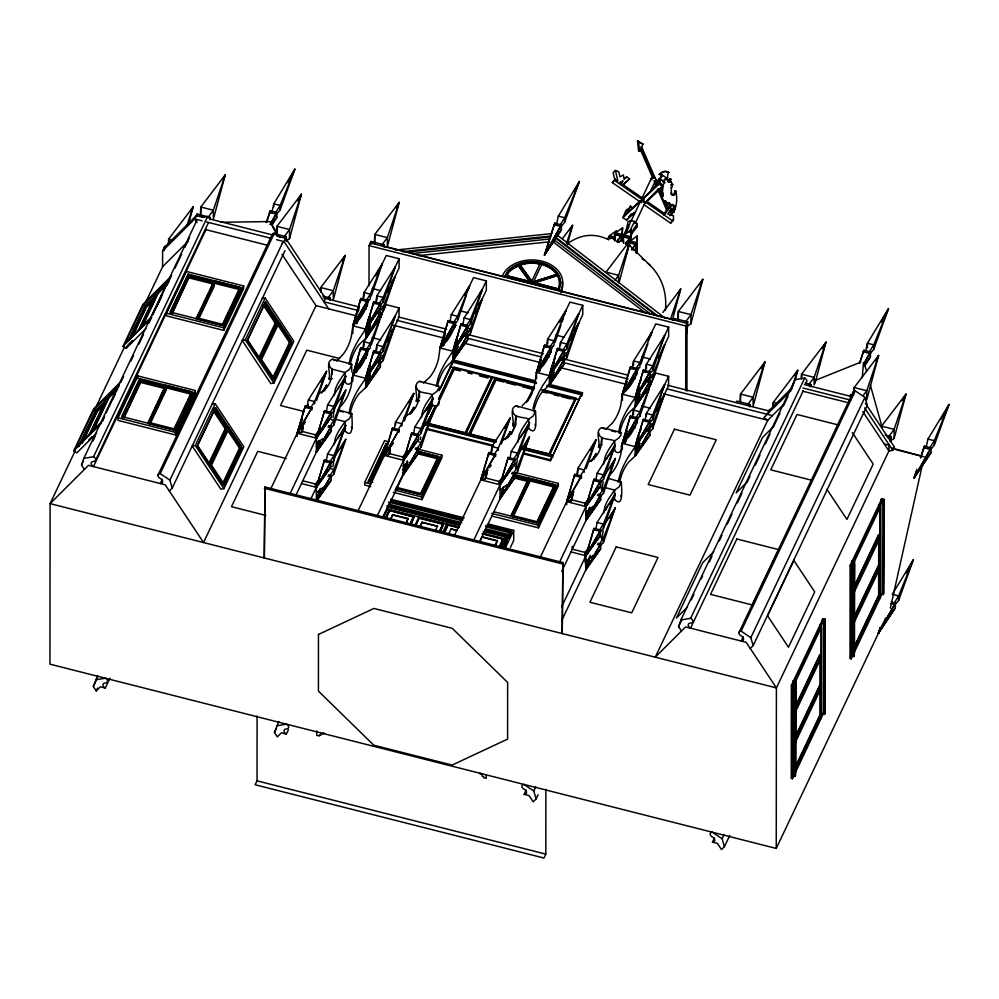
<?xml version="1.0" encoding="UTF-8"?>
<svg xmlns="http://www.w3.org/2000/svg" width="999" height="999" viewBox="0 0 999 999"><rect width="100%" height="100%" fill="white"/><g stroke="black" fill="none" stroke-linecap="round" stroke-linejoin="round"><path stroke-width="1.5" d="M118.082 417.807L118.082 420.404L175.399 434.94L195.267 393.094L195.267 390.497L137.962 375.961L118.082 417.807L175.399 432.355L175.399 434.94M137.962 378.546L137.962 375.961M139.71 380.981L139.71 378.596L191.646 391.783L173.639 429.707L121.703 416.533L139.71 378.596M140.684 382.442L140.684 381.368L165.16 387.575L165.16 388.648L140.684 382.442L123.714 418.194L140.684 381.368M145.954 301.76L162.6 266.708L162.612 250.949L164.935 246.066L164.935 248.776M164.211 250.487L164.211 247.59L196.316 215.572L203.759 217.47M148.839 421.953L165.684 385.402L193.144 392.37L175.137 430.307L147.677 423.339L165.684 385.402M166.483 313.274L166.483 315.859L223.788 330.407L243.656 288.549L243.669 285.964L186.351 271.416L166.483 313.274L223.788 327.809L223.788 330.407M191.134 394.168L191.134 393.082L166.658 386.875L166.658 387.949L191.134 394.168L187.862 401.036M168.681 243.569L168.681 239.023L193.132 206.918L188.374 224.675M188.112 274.063L170.105 311.988L222.04 325.174L240.047 287.237L188.112 274.063L188.112 276.436L178.771 296.104M189.086 276.823L172.103 313.649L189.086 276.823L213.561 283.042M197.04 216.758L197.04 214.048L210.165 217.382L210.165 219.755M200.774 214.598L200.787 207.018L225.225 174.912L213.349 219.293L213.361 210.202L225.225 174.912L222.864 178.896M209.64 291.283L214.073 280.869L241.533 287.837L223.526 325.761L196.066 318.793L214.073 280.869M198.077 319.168L215.047 282.342L239.523 288.549M545.879 789.26L545.816 854.12L543.956 858.041L255.17 784.764L257.03 780.843L257.093 715.996M264.985 486.975L264.298 557.979L264.985 486.975L562.899 562.562L562.212 633.566L562.899 562.562M270.23 213.262L270.23 210.864L276.848 212.55L276.835 217.332L271.865 225.112M273.788 206.843L273.788 203.796L294.88 169.156L280.12 209.99L276.174 214.573M276.935 233.916L276.948 226.336L301.398 194.231L289.51 238.624L286.276 240.809M280.12 209.99L280.132 205.407L294.88 169.156L287.6 182.68M286.326 241.458L286.338 236.713L273.202 233.379L272.477 234.902M289.51 238.624L289.523 229.533L301.398 194.231L297.452 200.874M297.153 436.351L297.165 433.266L305.307 405.919L311.925 407.604L311.913 409.99M314.66 403.883L314.66 401.586L326.598 371.266L308.329 399.987L306.955 407.542M315.447 487.112L315.447 484.016L318.244 480.357M315.497 437.937L315.497 434.84L318.294 431.168M328.471 474.912L331.119 475.586L331.106 480.369L316.358 501.248L316.371 487.325L315.447 484.016L302.597 480.756M316.745 730.843L316.745 735.351L319.343 736.013L319.343 734.927L320.829 735.301L320.829 733.503L323.114 734.078L323.114 733.004L324.75 733.416M320.729 290.572L320.729 287.537L345.179 255.432L333.304 299.825L333.304 290.734L345.179 255.432L342.02 260.751M332.242 378.521L330.082 379.62L329.021 379.008C331.206 373.701 324.837 361.463 332.505 359.215L351.511 364.036L351.848 371.99M330.12 300.287L330.12 297.902L322.827 296.054M301.561 483.566L316.371 487.325L330.519 467.719L331.131 461.663L324.513 459.99L316.371 487.325L311.126 498.364M296.104 494.83L316.408 452.072L331.156 431.193L331.168 426.411L328.509 425.736M331.156 431.193L316.408 452.072L316.421 438.149L331.168 417.27L331.181 412.487L324.563 410.801L316.421 438.149L290.222 493.319M332.242 373.876L332.255 369.218L330.095 367.295L329.033 364.16M330.332 477.834L333.853 474.163L333.866 469.58L345.791 439.26L334.166 457.53M330.344 463.911L333.866 460.239L333.878 455.656L345.804 425.337L327.535 454.046L326.161 461.6M330.382 428.658L333.903 424.975L333.903 420.392L345.841 390.072L334.215 408.341M331.281 413.811L333.916 411.064L333.916 406.481L345.854 376.161L327.585 404.87L326.211 412.425M338.311 409.877L351.81 413.736C351.623 416.158 354.87 441.308 345.055 430.956L345.055 421.665L335.065 419.13M351.498 377.772C354.046 382.33 347.54 387.325 345.092 381.78L345.105 372.49L332.255 369.218L331.031 379.008A37.787 25.487 64.9 0 1 327.222 387.025L324.488 390.035L318.531 393.943M352.797 381.206L352.809 375.012L360.339 348.938L360.951 347.664L367.57 349.35L366.958 355.407L352.809 375.012L351.211 385.989A68.594 46.254 64.9 0 1 342.645 404.021L340.609 406.318M352.847 333.579L352.859 325.824L360.389 299.762L360.989 298.489L367.62 300.162L367.008 306.218L352.859 325.824L351.261 336.813A68.594 46.254 64.9 0 1 342.694 354.832L336.538 361.163M360.951 350.062L360.951 347.664L352.809 375.012L365.659 378.271L380.419 357.392L380.419 352.61L373.801 350.936L365.659 378.271L365.659 387.562L359.116 393.718A68.594 46.254 64.9 0 0 350.562 411.75L350.062 414.123M360.989 300.886L360.989 298.489L352.859 325.824L365.709 329.096L380.469 308.216L380.469 303.434L373.851 301.748L365.709 329.096L365.709 338.386L359.165 344.543A68.594 46.254 64.9 0 0 350.599 362.575M363.973 346.316L363.973 341.733L375.599 323.464M364.011 297.128L364.023 292.545L382.292 263.836L380.794 268.194M389.098 441.795L384.578 440.646L364.697 482.492L364.697 485.077L370.729 486.613M368.319 481.206L368.319 482.505L386.326 443.281L368.319 481.206L372.777 482.342M369.018 285.639L369.056 245.617L371.029 241.471L384.153 244.805L384.153 247.178M371.016 244.181L371.029 241.471M373.801 353.321L373.801 350.936L365.659 378.271L359.128 387.999A68.594 24.6 -45.7 0 0 350.562 406.031L348.963 413.436M373.851 304.146L373.851 301.748L365.709 329.096L359.165 338.823A68.594 24.6 -45.7 0 0 350.612 356.843L349.013 364.26M374.762 243.531L374.775 234.44L399.213 202.335L387.337 246.716L387.35 237.625L399.213 202.335L396.066 207.642M376.823 349.575L376.835 344.992L395.104 316.283L383.166 351.186L380.519 353.946M376.873 300.387L376.873 295.816L395.142 267.095L383.216 301.998L379.695 305.682M368.369 373.601A81.843 55.195 64.9 0 0 367.682 376.024L365.659 387.562L380.407 366.683L380.419 361.9L377.772 361.238M368.419 324.413A81.843 55.195 64.9 0 0 367.732 326.848L365.709 338.386L380.457 317.507L380.457 312.724L376.486 311.713M380.519 363.236L383.154 360.477L383.154 355.894L395.092 325.574L392.894 329.57M383.166 351.186L383.166 346.603L395.104 316.283L392.907 320.279M379.682 314.972L383.204 311.301L383.204 306.718L395.142 276.398L392.944 280.382M383.216 301.998L383.216 297.415L395.142 267.095L392.957 271.091M383.554 517.569L387.537 509.165L387.55 507.155L459.353 525.374M411.113 524.35L414.348 516.346L389.36 510.002L386.775 516.658M413.574 516.97L389.772 510.526L413.574 516.97L410.527 523.401M390.934 518.831L392.732 514.635L408.116 518.531L406.318 522.727M395.554 425.174L395.554 422.115L413.823 393.406L404.383 421.029M377.809 322.34L386.213 304.67L399.063 307.929L399.063 317.22L387.437 341.708M377.859 273.164L386.251 255.482L399.113 258.753L399.101 268.044L387.475 292.52M399.15 432.13L399.15 429.732L392.532 428.059L384.39 455.394L358.191 510.564M401.898 426.011L401.898 423.726L413.823 393.406L408.716 402.722M383.329 516.958L403.633 474.2L403.646 460.277L402.734 456.968L407.28 450.849M419.468 400.649L417.307 401.76L416.246 401.148C418.431 395.829 412.063 383.604 419.742 381.343L438.736 386.163L439.048 387.6L436.8 391.508L432.342 394.617C427.26 392.182 416.958 394.031 416.258 386.288M403.022 468.906L403.633 474.2L418.394 453.321L418.394 448.539L415.746 447.864M392.532 428.059L384.39 455.394L403.646 460.277L418.406 439.398L418.406 434.615L411.788 432.942L403.646 460.277L377.447 515.459M418.768 518.543L418.768 517.332L443.768 523.676L440.534 531.68M415.522 525.973L419.193 517.857L442.994 523.901L439.335 532.017M419.48 397.552L419.48 391.358L418.256 401.148A37.787 25.487 64.9 0 1 414.448 409.165L411.725 412.175L404.008 417.457M418.494 449.875L421.128 447.115L421.141 442.532L433.067 412.212L422.277 429.17M418.506 435.951L421.153 433.191L421.153 428.608L433.079 398.289L414.81 426.998L413.436 434.553M393.356 492.357L422.015 499.625L422.015 497.027L441.883 455.182L417.757 449.063M422.152 522.365L437.537 526.273L422.152 522.365L420.342 526.161M439.073 401.548C440.234 406.019 434.053 408.441 432.33 403.908L432.342 394.617L426.436 403.221A37.787 13.549 -45.7 0 0 422.627 411.238L421.403 417.632M441.883 455.182L441.883 457.767L422.015 499.625M447.714 525.449L447.727 524.238L443.843 532.405M444.48 532.879L448.139 524.762L458.553 527.41M450.287 367.782L450.287 366.92L534.015 388.161L528.009 400.799M456.693 530.294L451.098 528.871L456.693 530.694M440.297 388.836L452.559 362.987L452.584 359.802L535.676 380.881M452.559 362.987L452.559 362.125L536.376 383.391M437.837 384.702A68.594 46.254 64.9 0 1 446.403 366.67L452.934 360.514L452.947 351.223L454.97 343.094A81.843 29.346 -45.7 0 1 456.855 338.074M438.761 399.45L453.421 367.719M436.251 386.388L437.837 378.983A68.594 24.6 -45.7 0 1 446.403 360.951L452.947 351.223L461.088 323.888L467.707 325.562L467.095 331.618L452.947 351.223L440.084 347.964L454.845 327.085L454.845 322.302L448.226 320.617L440.084 347.964L438.486 358.941A68.594 46.254 64.9 0 1 429.92 376.973L423.389 383.129M457.592 320.866L457.592 316.296L469.518 285.964L451.248 314.685L450.149 320.729M455.656 346.553A81.843 55.195 64.9 0 0 454.957 348.976L452.934 360.514L467.694 339.648L467.694 334.852L465.047 334.19M466.92 337.1L470.429 333.429L470.442 328.846L482.367 298.526L478.221 305.057M466.92 327.809L470.442 324.138L470.442 319.555L482.38 289.235L464.11 317.944L462.737 325.499M479.857 772.776L479.857 773.85L482.142 774.425L482.142 776.235L483.616 776.61L483.616 777.684L486.226 778.346L486.226 775.349M480.219 540.971L482.03 536.775L497.402 540.684L495.005 546.141M465.734 293.943L473.489 277.622L486.351 280.881L486.338 290.172L475.362 313.299M488.961 454.907L488.961 452.522L495.579 454.195L495.579 456.593M491.983 451.161L491.983 446.578L510.264 417.869L501.311 444.043M469.293 433.928L495.279 378.334L468.631 434.465M496.328 380.119L496.328 379.47L470.092 434.727M498.326 450.487L498.326 448.189L510.264 417.869L504.408 428.521M499.163 484.54L499.163 481.443L501.96 477.772M483.528 533.803L502.872 539.11L482.042 533.828M509.652 277.16L505.182 276.024L507.455 271.566A28.609 20.892 0.1 0 1 541.271 262.7A28.609 20.892 0.1 0 1 560.289 284.977L558.841 288.998L505.182 275.374M483.279 531.443L505.719 537.137L505.719 539.148L483.054 533.266M508.329 272.602C505.569 280.045 504.033 272.939 518.306 265.647L529.895 281.73L518.306 265.647M484.715 529.72L507.355 535.452L507.342 536.663L484.715 530.931M485.689 526.71L509.627 532.779L509.627 534.802L485.689 528.721M514.735 425.874L512.674 425.611C514.86 420.304 508.491 408.067 516.171 405.819L535.526 411.163C535.339 413.574 538.586 438.723 528.758 428.384L528.771 419.081C523.688 416.658 513.386 418.494 512.699 410.764M488.211 523.938L513.711 530.407L513.711 540.496L510.402 547.452M479.62 541.833L500.062 498.663L514.822 477.784L514.822 473.002L512.175 472.327M514.822 477.784L500.062 498.663L500.074 484.752L514.835 463.873L514.835 459.09L508.216 457.405L500.074 484.752L473.226 541.296M515.909 425.112L515.909 415.821L514.685 425.611A37.787 25.487 64.9 0 1 510.889 433.628L508.154 436.638L502.185 440.547M514.048 475.249L517.569 471.578L517.569 466.995L529.495 436.675L517.869 454.945M514.06 461.338L517.582 457.654L517.582 453.071L529.52 422.752L511.238 451.473L509.877 459.028M520.117 265.185L520.117 264.96A25.662 18.744 0.1 0 1 539.91 263.911L539.91 264.123A25.662 18.744 0.1 0 0 520.117 265.185L531.805 281.194L539.91 263.911M520.379 496.978L528.733 478.309L556.193 485.277L538.186 523.201L510.726 516.233L528.733 478.309M554.183 487.062L554.183 485.989L529.707 479.782L529.707 480.856L554.183 487.062L540.471 515.934M531.805 281.194L520.117 264.96M532.966 389.41L532.966 388.761L526.411 402.572M533.553 281.83L556.655 274.45L533.553 281.83L541.783 264.285A25.974 18.969 0.1 0 1 556.655 274.226M534.552 282.767L557.405 275.462L534.552 282.767L558.204 288.986L559.365 285.539M536.513 378.621L536.513 372.427L544.055 346.353L544.655 345.092L551.273 346.765L550.674 352.822L536.513 372.427L534.915 383.404A68.594 46.254 64.9 0 1 526.361 401.436L522.14 405.794M491.695 515.984L538.449 527.847L538.449 525.249L558.316 483.404L516.096 472.689M544.655 347.477L544.655 345.092L536.513 372.427L549.375 375.686L564.123 354.82L564.135 350.025L557.517 348.351L549.375 375.686L549.363 384.99L542.832 391.133A68.594 46.254 64.9 0 0 534.265 409.165L533.766 411.538M547.677 343.731L547.677 339.148L565.958 310.439L564.46 314.797M523.451 453.883L550.387 460.714L551.835 456.793L520.404 448.826M550.387 460.714L551.835 456.793M551.835 457.667L581.281 394.792L546.865 386.051M552.435 457.817L552.959 454.995L520.504 446.765M554.757 225.599L554.757 223.214L561.376 224.887L561.376 229.683L557.255 236.201M557.517 350.736L557.517 348.351L549.375 375.686L542.832 385.414A68.594 24.6 -45.7 0 0 534.278 403.446L532.991 408.541M558.316 483.404L558.316 485.989L538.449 527.847M560.539 345.467L560.539 342.407L578.808 313.698L566.87 348.601L564.235 351.361M552.459 369.83A81.843 55.195 64.9 0 0 551.386 373.439L549.363 384.99L564.123 364.111L564.123 359.328L561.475 358.653M560.714 226.91L564.66 222.327L564.66 217.745L579.408 181.493L558.329 216.146L556.418 224.825M566.695 504.745L566.695 501.648L574.837 474.313L581.455 475.986L581.455 478.384M564.223 360.651L566.87 357.892L566.87 353.309L578.796 322.989L573.813 330.819M566.87 348.601L566.883 344.018L578.808 313.698L576.61 317.694M574.837 476.698L574.837 474.313L566.695 501.648L539.847 558.204M574.825 400.037L574.825 399.388L548.588 454.645M549.887 454.37L575.874 398.788M577.859 472.952L577.859 468.369L596.141 439.66L586.188 468.743M579.008 400.449L579.008 399.588L541.608 390.097M553.021 455.169L581.281 394.792M581.281 395.654L582.504 392.769L549.275 384.34M582.504 392.769L581.88 395.804M561.525 319.767L569.917 302.085L582.779 305.344L582.767 314.635L570.491 340.484M584.203 472.265L584.203 469.98L596.141 439.66L590.284 450.312M561.663 620.666L585.889 569.63L584.989 552.41L587.787 548.738M585.039 506.331L585.039 503.234L587.837 499.562M598.001 543.306L600.649 543.98L600.649 548.763L585.889 569.63L585.913 555.719L584.989 552.41L572.127 549.15L572.19 546.241M600.611 447.664L598.551 447.402C600.736 442.095 594.368 429.857 602.047 427.609L621.041 432.43L620.928 435.04L619.118 437.762L614.647 440.871C609.565 438.436 599.263 440.284 598.563 432.555M571.091 551.96L585.913 555.719L600.062 536.113L600.661 530.057L594.043 528.371L585.913 555.719L561.675 606.755M561.713 571.49L585.938 520.454L600.699 499.575L600.699 494.792L598.051 494.118M600.699 499.575L585.938 520.454L585.951 506.53L600.711 485.664L600.711 480.869L594.093 479.195L585.951 506.53L559.752 561.713M601.785 445.354L601.785 437.612L600.561 447.402A37.787 25.487 64.9 0 1 596.753 455.419L594.03 458.429L588.061 462.337M599.875 546.228L603.396 542.544L603.396 537.962L615.334 507.642L603.708 525.911M599.887 532.305L603.408 528.621L603.408 524.05L615.347 493.718L597.077 522.44L595.978 528.483M599.924 497.04L603.446 493.369L603.446 488.786L615.372 458.466L603.746 476.735M599.937 483.129L603.458 479.445L603.458 474.862L615.396 444.543L597.115 473.251L596.028 479.295M608.528 239.51L608.528 237.125L615.147 238.798M607.842 478.271L621.353 482.13C621.166 484.552 624.412 509.702 614.585 499.35L614.597 490.059L604.595 487.512M621.028 446.153C623.588 450.724 617.07 455.706 614.635 450.162L614.647 440.871L608.741 449.475A37.787 13.549 -45.7 0 0 604.932 457.492L603.708 463.898M615.521 235.889L615.521 232.842L622.552 227.797L621.853 239.023L622.552 227.797M618.618 282.867L618.618 275.299L630.494 239.997L606.043 272.103L618.618 275.299L614.922 280.282M618.668 242.083L621.266 240.722L621.266 235.939L614.647 234.253L614.847 240.622M622.34 449.587L622.352 443.394L629.882 417.32L630.481 416.059L637.1 417.732L636.5 423.788L622.352 443.394L620.754 454.383A68.594 46.254 64.9 0 1 612.187 472.402L610.152 474.7M622.389 400.412L622.389 394.218L629.932 368.144L630.531 366.87L637.15 368.556L636.55 374.613L622.389 394.218L620.791 405.194A68.594 46.254 64.9 0 1 612.237 423.226L605.694 429.383M630.481 418.444L630.481 416.059L622.352 443.394L635.202 446.653L649.962 425.786L649.962 421.004L643.344 419.318L635.202 446.653L635.189 455.956L628.658 462.112A68.594 46.254 64.9 0 0 620.092 480.132L619.605 482.505M630.531 369.268L630.531 366.87L622.389 394.218L635.252 397.477L649.999 376.598L650.012 371.815L643.393 370.142L635.252 397.477L635.239 406.768L628.708 412.924A68.594 46.254 64.9 0 0 620.142 430.956L619.642 433.329M633.503 414.697L633.516 410.114L645.966 390.547M633.553 365.522L633.553 360.939L651.835 332.23L650.337 336.588M636.001 252.735L636.001 250.337L633.354 249.675M633.416 250.25L636.013 248.876L636.013 244.093L629.395 242.42L629.42 245.766M636.6 248.851L636.6 253.434L637.3 242.208L636.6 248.851L635.102 250.362M622.14 236.875A47.727 36.289 33.9 0 0 627.909 221.79L630.656 220.504L634.527 221.491L637.275 224.163L637.275 226.973A47.727 36.289 33.9 0 0 630.057 238.199M637.212 419.068L639.847 416.308L639.847 411.725L651.785 381.406L650.124 384.016M643.393 372.527L643.393 370.142L635.252 397.477L628.708 407.205A68.594 24.6 -45.7 0 0 620.154 425.237L618.556 432.642M646.365 416.433L646.365 413.386L664.635 384.665L652.697 419.568L650.062 422.327M646.415 368.781L646.415 364.198L664.685 335.489L652.747 370.392L650.112 373.151M638.286 440.796A81.843 55.195 64.9 0 0 637.225 444.418L635.189 455.956L649.949 435.077L649.949 430.294L647.302 429.62M638.336 391.62A81.843 55.195 64.9 0 0 637.262 395.229L635.239 406.768L649.999 385.901L649.999 381.106L647.352 380.444M650.049 431.618L652.697 428.858L652.697 424.288L664.635 393.956L659.652 401.798M652.697 419.568L652.709 414.985L664.635 384.665L662.449 388.661M650.099 382.442L652.734 379.682L652.747 375.1L664.672 344.78L662.487 348.776M652.747 370.392L652.759 365.809L664.685 335.489L662.487 339.485M648.638 388.012L655.744 373.052L668.606 376.311L668.593 385.614L656.331 411.451M648.688 338.836L655.794 323.876L668.656 327.135L668.643 336.426L658.304 358.191M644.03 204.733L670.591 223.152L673.476 219.743L673.476 215.846L667.856 214.173L668.818 212.138L672.09 213.686L672.402 212.125L669.48 210.739L670.741 209.603L674.288 211.676L669.842 215.796M678.346 320.554L678.358 311.463L702.796 279.358L690.921 323.751L686.613 326.661M685.714 390.634L685.776 325.974L687.737 321.828L674.612 318.494L673.888 320.03M686.95 391.096L687.012 323.351L370.304 242.994M687.737 321.828L687.012 332.854M690.921 323.751L690.933 314.66L702.796 279.358L699.65 284.678M740.521 401.635L740.534 394.056L764.972 361.95L753.096 406.331L753.109 397.24L764.972 361.95L761.038 368.594M749.912 406.793L749.912 404.42L736.787 401.086L736.063 402.609M773.313 406.918L773.313 402.372L797.764 370.267L794.992 380.619M75.4 450.362L50.1 503.633L49.95 664.16L776.248 848.438L776.41 687.911L888.91 450.986L888.91 445.167L884.377 444.006M792.794 682.329L791.345 685.376L791.245 778.433L792.444 778.733L793.893 775.686L793.98 682.629L792.794 681.892L793.306 680.806L795.691 681.405L795.604 775.324L795.092 776.41L792.694 775.811M792.444 778.733L792.532 685.676L793.98 682.629M822.14 713.798L824.537 714.397L825.149 713.099L825.249 619.18L822.851 618.581L822.239 620.317L823.426 620.616L794.505 681.543L793.306 680.806M795.092 776.41L795.691 681.405M801.56 378.746L801.573 374.2L826.011 342.095L814.934 383.529M810.951 386.938L810.951 384.565L805.119 383.092M814.135 384.965L814.148 377.397L826.011 342.095L822.077 348.738M794.555 769.218L819.867 715.896L819.892 688.648M794.58 738.948L819.904 685.639L819.929 658.391M794.605 708.691L819.929 654.62L795.004 707.105M821.066 718.468L821.153 625.411L819.954 625.112M795.604 772.627L795.691 684.103L794.492 683.803L821.465 627.022L821.378 715.546L794.417 772.327L794.417 774.587L823.338 713.673L823.426 620.616M824.537 714.397L825.249 619.18M851.548 562.474L850.099 565.521L850.012 658.578L851.198 658.878L852.646 655.831L852.746 562.774L851.548 562.037L852.06 560.951L854.457 561.55L854.357 655.469L853.845 656.555L851.46 655.956M851.198 658.878L851.285 565.821L852.746 562.774M880.906 593.943L883.291 594.542L883.915 593.244L884.003 499.325L881.618 498.726L880.993 500.462L882.192 500.761L853.258 561.688L852.06 560.951M853.171 654.732L853.171 652.472L880.131 595.691L880.219 507.167L853.258 563.948L854.445 564.248L854.37 652.772M853.845 656.555L854.457 561.55M854.17 392.095L854.182 387.55L878.62 355.444L866.745 399.825L866.757 390.734L878.62 355.444L875.474 360.751M867.419 347.789L867.419 343.219L888.511 308.566L873.75 349.4L869.804 353.983M864.647 365.796L870.466 356.755L870.479 351.96L863.86 350.287L859.502 363.349M873.75 349.4L873.763 344.817L888.511 308.566L881.23 322.09M853.97 647.951L878.633 596.041L878.658 568.044L879.844 568.344L853.196 624.475L853.196 622.202L879.857 566.083L878.658 565.784L878.683 537.787M853.371 588.836L878.683 534.765L853.758 587.25M879.819 598.613L879.907 505.556L878.72 505.257M881.605 501.798L881.618 498.726M882.192 500.761L882.092 593.818L853.833 653.334M883.291 594.542L884.003 499.325M890.209 441.62L890.933 436.526L885.102 435.052M890.933 441.283L890.933 436.526M890.883 440.634L894.117 438.449L894.13 429.358L905.993 394.056L881.555 426.161L894.13 429.358L888.573 436.825M880.269 627.447L878.446 633.229L895.329 607.854L895.341 603.071L891.37 602.06M894.667 605.094L898.613 600.511L898.625 595.928L913.373 559.677L892.282 594.318L898.625 595.928L894.505 602.522M924.4 448.539L924.4 446.141L931.018 447.827L931.018 452.609L914.122 477.972L916.857 469.305M930.344 449.85L934.302 445.254L934.302 440.671L949.05 404.42L927.959 439.073L926.048 447.752M670.516 182.405A2.56 1.161 89.9 0 0 669.755 181.506L669.78 178.858L670.779 178.846L670.741 181.506A2.56 1.161 89.9 0 1 671.703 184.965L672.764 184.428L671.603 187.6A4.97 2.26 89.9 0 0 672.714 194.942A4.97 2.26 89.9 0 0 675.736 191.059L674.75 191.059A4.97 2.26 89.9 0 1 671.715 194.942M270.966 488.436L297.165 433.266L302.647 431.58L302.972 424.388M393.244 443.144L384.39 455.394L386.938 448.351L384.39 455.394L389.872 453.708L390.334 445.092M453.971 536.413L480.819 479.857L486.301 478.171L486.763 469.567M570.716 490.297L566.695 501.648L572.177 499.962L572.639 491.346M334.178 395.504L335.389 389.098A37.787 13.549 -45.7 0 1 339.198 381.081L345.105 372.49L349.575 369.368L351.86 364.56M334.128 444.68L335.352 438.286A37.787 13.549 -45.7 0 1 339.148 430.269L345.055 421.665L349.525 418.556L351.81 413.736M517.832 442.107L519.055 435.701A37.787 13.549 -45.7 0 1 522.864 427.684L528.771 419.081L533.241 415.971L535.526 411.163M603.671 513.074L604.882 506.668A37.787 13.549 -45.7 0 1 608.691 498.651L614.597 490.059L619.068 486.938L621.353 482.13M168.419 244.88L168.681 239.023L172.877 240.085M200.387 215.796L200.787 207.018L213.361 210.202L207.804 217.682M276.548 235.115L276.948 226.336L289.523 229.533L283.978 237M320.529 291.933L320.729 287.537L333.304 290.734L327.759 298.202M329.021 379.008L329.058 378.109M374.375 243.219L374.775 234.44L387.35 237.625L381.793 245.105M416.246 401.148L416.72 399.051M512.674 425.611L513.149 423.514M598.551 447.402L599.025 445.304M677.959 320.242L678.358 311.463L690.933 314.66L685.376 322.128M740.197 401.373L740.534 394.056L753.109 397.24L747.552 404.72M773.114 406.755L773.313 402.372L776.111 403.084M801.373 378.584L801.573 374.2L814.148 377.397L808.591 384.865M853.983 391.933L854.182 387.55L866.757 390.734L863.049 395.716M631.193 229.982L630.494 241.221L631.193 229.982L624.163 235.027L624.687 237.05M637.3 235.951L636.6 247.19L637.3 235.951L630.269 240.996L630.794 243.019M862.249 377.697L863.498 362.5M333.953 410.577L333.029 417.545M333.916 459.752L332.992 466.733M616.158 233.316L616.433 230.657L609.415 235.702L610.189 238.736M420.267 439.685L420.716 436.925M517.37 460.015L515.734 468.131M603.246 481.805L601.61 489.91M603.196 530.981L601.573 539.098M362.924 298.589L364.023 292.545L370.354 294.156L370.354 298.738L366.833 302.422M362.6 349.288L363.973 341.733L370.317 343.344L370.304 347.914L366.783 351.598M375.499 303.371L376.873 295.816L383.216 297.415L378.821 304.208M375.462 352.547L376.835 344.992L383.166 346.603L378.771 353.384M394.18 429.67L395.554 422.115L401.898 423.726L397.502 430.507M490.896 452.622L491.983 446.578L498.326 448.189L493.931 454.982M546.316 346.703L547.677 339.148L554.02 340.759L554.02 345.342L551.373 348.102M559.44 348.451L560.539 342.407L566.883 344.018L563.211 349.675M576.773 474.413L577.859 468.369L584.203 469.98L580.531 475.636M632.192 368.494L633.553 360.939L639.897 362.55L639.897 367.132L637.25 369.88M632.142 417.669L633.516 410.114L639.847 411.725L635.451 418.519M645.042 371.753L646.415 364.198L652.759 365.809L648.351 372.59M645.267 419.43L646.365 413.386L652.709 414.985L649.038 420.641M271.878 212.487L273.788 203.796L280.132 205.407L275.187 213.324M865.833 350.449L867.419 343.219L873.763 344.817L868.818 352.747M890.346 608.154L922.814 462.887M331.543 425.861L330.981 428.196A37.787 25.487 64.9 0 1 330.257 430.407M307.642 407.242L308.316 404.57M567.432 244.543L572.589 225.299L562.237 238.886M619.405 281.431L630.494 239.997L627.335 245.317M672.377 320.13L680.694 289.048L662.824 312.512M894.117 438.449L905.993 394.056L902.047 400.699M301.336 432.692L303.009 426.898M319.755 440.484L316.408 452.072L331.168 426.411L316.408 452.072L319.83 440.559M357.867 317.744L356.193 323.539L358.416 316.421M331.106 480.369L316.358 501.248L319.705 489.66M380.457 317.507L365.709 338.386L370.729 321.004M357.829 366.92L356.144 372.714L358.366 365.597M370.179 374.787L365.659 387.562L380.419 361.9L365.659 387.562L370.679 370.179L365.659 387.562L380.407 366.683M388.561 454.832L390.247 449.038M418.394 453.321L403.633 474.2L407.405 461.163M443.431 345.666L445.104 339.872M467.694 339.648L452.934 360.514L458.379 341.683M487.899 470.054L480.819 479.857L488.961 452.522L480.819 479.857L500.074 484.752L514.835 463.873M485.002 479.295L487.087 472.052M503.421 487.075L500.062 498.663L514.822 473.002L500.062 498.663L503.496 487.15M541.533 364.335L539.435 371.578L541.645 364.46M564.123 364.111L549.363 384.99L554.395 367.607M570.879 501.086L572.964 493.843M626.148 390.472L627.409 386.126M600.649 548.763L585.889 569.63L589.66 556.605M649.999 385.901L635.239 406.768L640.272 389.398M625.274 442.557L627.36 435.314M639.71 443.181L635.189 455.956L649.949 430.294L635.189 455.956L640.222 438.573L635.189 455.956L649.949 435.077M305.307 405.919L297.165 433.266L316.421 438.149L331.168 417.27M301.86 431.356L303.147 427.035M324.563 410.801L316.421 438.149L315.497 434.84L302.647 431.58M324.513 459.99L316.371 487.325L331.119 466.446M316.358 501.248L331.119 475.586L316.358 501.248L320.217 488.299M370.217 325.612L365.709 338.386L380.457 312.724L365.709 338.386L370.841 321.116M388.661 454.92L389.947 450.611M411.788 432.942L403.646 460.277L418.406 439.398M455.956 321.803A81.843 55.195 64.9 0 1 446.828 341.034L440.084 347.964L448.226 320.617M407.155 464.26L403.633 474.2L418.394 448.539L403.633 474.2L407.492 461.251M443.506 345.741L445.641 338.549M461.088 323.888L452.947 351.223L467.694 330.344M452.934 360.514L458.017 346.416L452.934 360.514L467.694 334.852L452.934 360.514L458.504 341.808M485.089 479.395L486.813 473.638M508.216 457.405L500.074 484.752L499.163 481.443L486.301 478.171M553.883 372.215L549.363 384.99L564.123 359.328L549.363 384.99L554.507 367.719M570.966 501.186L573.114 493.981M594.093 479.195L585.951 506.53L566.695 501.648L569.755 493.194M626.236 390.559L627.522 386.238M594.043 528.371L585.913 555.719L600.661 534.84M585.889 569.63L588.948 561.176L585.889 569.63L600.649 543.98L585.889 569.63L590.184 555.244M639.76 394.006L635.239 406.768L649.999 381.106L635.239 406.768L640.384 389.51M625.337 442.619L627.484 435.427M643.344 419.318L635.202 446.653L628.658 456.381A68.594 24.6 -45.7 0 0 620.104 474.413L618.069 481.955M266.321 222.477L270.23 210.864L266.496 222.44M561.376 229.683L544.492 255.045L554.757 223.214L544.492 255.045L554.707 239.972M920.504 457.754L924.4 446.141L920.666 457.717M859.652 363.311L863.86 350.287M915.996 472.19L914.122 477.972L931.018 452.609M880.306 627.434L878.446 633.229L895.329 607.854M186.701 226.036L193.132 206.918L190.759 210.901M566.645 242.957L572.589 225.299L569.43 230.619M670.791 318.469L680.694 289.048L678.321 293.044M791.333 389.385L797.764 370.267L794.605 375.574M316.646 400.349L326.598 371.266L320.754 381.918M325.087 389.548L326.586 385.189L321.603 393.019M317.595 446.628L319.593 440.809M371.353 295.829L379.807 271.104M333.916 411.064L345.854 376.161L340.734 385.477M333.903 424.975L345.841 390.072L340.721 399.4M371.303 345.017L379.757 320.292M380.756 317.382L382.242 313.012L379.757 316.933M383.204 311.301L395.142 276.398M333.866 460.239L345.804 425.337L340.684 434.652M333.853 474.163L345.791 439.26L340.671 448.576M383.154 360.477L395.092 325.574M412.325 411.688L413.811 407.317L409.665 413.848M458.079 319.418L466.533 294.693M468.032 290.334L469.518 285.964L464.41 295.292M421.153 433.191L433.079 398.289L426.511 410.277M421.128 447.115L433.067 412.212L428.683 420.192M470.442 324.138L482.38 289.235L480.182 293.231M470.429 333.429L482.367 298.526L480.906 301.186M508.753 436.151L510.252 431.793L505.257 439.622M555.007 342.432L560.976 324.975M561.975 322.065L563.461 317.707M517.582 457.654L529.52 422.752L524.4 432.08M517.569 471.578L529.495 436.675L524.388 445.991M566.87 357.892L578.796 322.989L576.61 326.985M594.63 457.942L596.116 453.583L591.133 461.413M587.137 515.009L589.123 509.203M640.883 364.223L647.851 343.856M603.458 479.445L615.396 444.543L610.277 453.871M603.446 493.369L615.372 458.466L610.264 467.782M639.847 416.308L649.3 388.673M650.287 385.764L651.785 381.406L649.587 385.402M652.734 379.682L664.672 344.78M603.408 528.621L615.347 493.718L609.49 504.383M603.396 542.544L615.334 507.642L609.477 518.294M652.697 428.858L664.635 393.956M84.391 469.43L81.493 465.047L83.854 458.316L196.616 220.854M109.94 678.246L105.27 688.074L100.325 686.825L96.216 690.921L93.307 686.538L97.665 675.586M288.386 729.819L286.376 734.028L281.431 732.779L277.322 736.875L274.413 732.492L278.783 721.54M681.48 631.031L678.571 626.648L680.931 619.917L795.029 379.645L804.719 378.059A3.746 2.423 25.4 0 1 805.868 382.542M793.144 385.027L795.029 379.645M359.378 307.38L352.859 325.824L359.603 318.893A81.843 55.195 64.9 0 0 368.731 299.663M356.868 323.763L358.366 319.518M319.93 428.209L316.421 438.149L331.181 412.487L316.421 438.149L319.98 428.284M320.417 440.709L316.408 452.072L319.967 442.195M370.229 316.321L365.709 329.096L380.469 308.216M358.329 359.403L352.809 375.012L359.553 368.082A81.843 55.195 64.9 0 0 368.681 348.851M319.38 478.808L316.371 487.325L331.131 461.663L316.371 487.325L319.418 478.871M320.379 489.897L317.357 498.414L320.429 489.972M454.845 327.085L440.084 347.964L445.104 333.766M407.167 450.349L403.646 460.277L418.406 434.615L403.646 460.277L407.205 450.412M456.955 339.872L452.947 351.223L467.707 325.562L452.947 351.223L457.005 339.947M480.819 479.857L495.579 454.195L480.819 479.857L483.841 471.341L480.819 479.857L487.762 470.042M541.033 359.652L536.513 372.427L543.256 365.497A81.843 55.195 64.9 0 0 552.397 346.266M553.896 362.912L549.375 375.686L564.123 354.82M626.91 381.443L622.389 394.218L629.133 387.287A81.843 55.195 64.9 0 0 638.274 368.057M355.906 317.37L352.859 325.824L367.607 304.957M370.292 316.408L365.709 329.096L380.469 303.434L365.709 329.096L367.732 320.966A81.843 29.346 -45.7 0 1 370.055 314.897M365.709 338.386L370.279 325.699M357.38 362.325L352.809 375.012L367.557 354.133M365.659 387.562L370.229 374.875M440.084 347.964L454.845 322.302L440.084 347.964L445.167 333.866M403.633 474.2L407.192 464.335M558.841 289.648L559.815 286.963M541.096 359.74L536.513 372.427L551.273 351.548M553.946 362.999L549.375 375.686L564.135 350.025L549.375 375.686L551.398 367.557A81.843 29.346 -45.7 0 1 553.721 361.501M549.363 384.99L553.946 372.302M626.972 381.531L622.389 394.218L637.15 373.339M635.239 406.768L639.822 394.081M635.189 455.956L639.772 443.269M564.66 222.327L579.408 181.493L574.325 190.959M934.302 445.254L949.05 404.42L941.046 419.305M898.613 600.511L913.373 559.677L906.093 573.201M548.201 245.117L544.492 255.045L561.376 224.887L544.492 255.045L547.727 246.503M879.507 630.381L878.446 633.229L895.341 603.071L878.446 633.229L879.52 630.381M324.313 390.959L326.586 385.189L323.664 390.522M316.321 446.441L318.594 440.659M411.538 413.099L413.811 407.317L410.164 413.986M507.979 437.562L510.252 431.793L506.593 438.449M593.843 459.353L596.116 453.583L592.469 460.239M585.864 514.822L587.562 510.501M632.929 207.904L630.469 206.194L627.697 212.437L640.122 200.811M854.145 559.465L856.143 555.244M145.966 328.596L126.099 348.401L123.002 346.328L142.869 304.47L170.454 276.96M96.703 433.042L76.848 452.847L73.739 450.761L93.619 408.916L121.204 381.406M151.948 315.696L169.281 279.171L143.282 305.095L125.275 343.019L151.274 317.095M118.943 384.69L94.031 409.54L76.024 447.465L102.797 420.616M94.705 409.702L124.663 346.616M128.834 339.847L144.843 306.131L156.756 294.255M78.909 445.691L95.579 410.577L106.406 399.775M129.395 339.473L145.067 306.481L155.282 296.303M78.834 446.665L95.804 410.926L104.995 401.76M126.099 348.401L127.422 345.617M133.454 333.691L144.793 309.815M83.529 439.535L96.204 412.849M131.993 337.6L146.353 307.342L153.509 300.224M82.08 443.406L97.103 411.788L103.222 405.681M169.231 279.645L156.543 292.307L138.536 330.232L144.88 323.901M139.798 328.396L156.768 292.645L169.031 280.432L167.72 283.179M90.547 432.842L107.517 397.09L118.744 385.889M143.606 323.139L157.318 294.255M94.356 427.572L108.067 398.701M142.395 326.511L158.579 292.432M93.794 429.582L109.328 396.865L112.575 393.631M197.04 214.048L194.718 218.943L162.612 250.949M102.023 421.541L104.683 415.921M106.019 413.111L114.698 394.855M116.021 392.045L119.356 385.015M152.71 314.81L162.5 294.181M81.493 465.047L83.491 460.839M92.832 441.158L95.504 435.539M102.835 420.092L104.171 417.27M112.85 399.013L115.522 393.394M120.854 382.142L123.526 376.523M130.857 361.064L133.529 355.444M138.873 344.205L143.544 334.365M148.876 323.127L151.548 317.507M156.88 306.268L161.551 296.428M166.895 285.19L171.566 275.349M174.9 268.331L181.568 254.283M184.902 247.252L189.573 237.412M83.854 458.316L93.544 456.73L207.642 216.458A3.746 2.423 25.4 0 1 209.84 219.393M209.44 218.906L210.165 217.382M95.467 460.589L208.441 222.677M206.206 229.121L93.444 466.595A4.071 2.622 25.4 0 1 91.121 463.411A4.071 2.622 25.4 0 1 93.531 461.476A3.746 2.423 25.4 0 0 95.754 459.665A3.746 2.423 25.4 0 0 93.544 456.73M170.105 313.286L188.112 275.362L214.073 281.943M171.428 311.775L177.435 298.913M122.377 416.421L139.71 379.895L165.684 386.488M122.365 417.495L126.374 409.066M129.708 402.048L136.376 387.999M137.712 385.189L139.048 382.38M122.365 417.719L126.374 409.29M131.706 398.052L136.376 388.211M196.591 318.781L208.341 294.043M196.578 319.867L198.539 315.734M215.047 282.342L198.077 318.082L222.552 324.3L222.552 325.374L228.434 312.999M199.563 317.12L214.236 286.214M166.658 386.875L149.688 422.627L174.163 428.833M149.688 423.701L167.17 386.863M150.499 423.064L166.508 389.348M229.733 310.252L239.523 289.623L215.047 283.416M270.242 224.475L276.848 212.55L270.23 224.35M174.813 428.534L177.422 423.039M182.642 412.038L186.563 403.783M223.788 327.809L243.669 285.964M175.399 432.355L195.267 390.497M158.054 474.975L272.14 234.69M162.275 479.333L160.265 483.541A4.071 2.622 25.4 0 0 162.6 481.555A4.071 2.622 25.4 0 0 160.19 478.396A3.746 2.423 25.4 0 1 157.979 475.462A3.746 2.423 25.4 0 1 160.19 473.638L274.288 233.366L280.344 237.425M169.318 490.984L172.228 488.074L169.88 480.144L282.642 242.682M286.338 236.713L284.016 241.596L281.918 243.694M172.228 488.074L284.99 250.599M245.317 339.922L265.185 298.077L293.806 341.221L273.938 383.067L270.829 383.579L242.208 340.434L245.317 339.922L273.938 383.067M195.292 445.504L215.172 403.658L243.793 446.803L223.913 488.661L220.816 489.16L192.195 446.016L195.292 445.504L223.913 488.661M258.878 357.542L275.2 323.164L276.498 322.952L264.273 304.52L247.302 340.272L259.528 358.703L277.01 321.865L278.309 321.653L292.02 342.332L274.013 380.257L260.302 359.578L278.309 321.653M208.217 464.498L225.187 428.746L226.473 428.534L214.261 410.114L197.278 445.854L209.503 464.285L226.998 427.447L228.284 427.235L242.008 447.914L223.988 485.839L210.277 465.159L228.284 427.235M93.307 686.538L97.303 678.109M96.216 690.921L97.54 688.111M228.521 429.445L211.538 465.197L223.764 483.628L240.734 447.877L228.521 429.445L227.223 429.657L239.448 448.089L223.127 482.467M272.49 378.246L289.46 342.507L290.759 342.295L278.534 323.863L261.563 359.615L273.788 378.047L290.759 342.295M281.968 254.295L316.021 305.632L203.521 542.557L165.21 484.802L88.499 465.334L50.1 503.633L776.41 687.911L746.153 642.307L685.589 626.935L655.269 657.167L767.769 420.254L784.19 403.871M329.395 299.438L330.12 297.902M383.429 246.328L384.153 244.805M304.97 422.215L297.165 433.266L311.925 407.604L297.165 433.266L302.185 419.068L297.165 433.266L305.12 422.227M367.008 301.436L367.62 300.162L352.859 325.824L367.008 301.436L360.389 299.762M392.008 273.714L399.113 258.753M366.97 350.612L367.57 349.35L352.809 375.012L366.97 350.612L360.339 348.938M391.958 322.889L399.063 307.929M380.419 357.392L365.659 378.271L370.242 365.584L365.659 378.271L380.419 352.61L365.659 378.271L367.682 370.142A81.843 29.346 -45.7 0 1 370.017 364.086M369.655 480.994L386.326 445.654M370.329 481.793L387.3 446.053M370.979 481.506L386.65 448.501M384.39 455.394L399.15 429.732L384.39 455.394L393.069 443.119M479.245 295.841L486.351 280.881M274.413 732.492L276.423 728.271M451.973 362.837L452.584 361.526M424.975 420.242L432.292 404.807M438.961 390.771L452.559 362.125M428.296 414.086L432.292 405.669M402.959 469.755L405.631 464.135M404.595 467.382L405.906 464.635M402.822 473.551L407.392 463.936M426.61 423.314L424.288 422.352M396.953 487.012L406.094 467.757M427.435 422.44L435.427 405.606M438.761 398.589L453.733 367.058L533.853 387.387M382.892 516.945L387.55 507.155M430.769 416.283L435.427 406.418M428.883 422.714L454.47 368.843L453.421 368.581M385.477 518.156L389.36 510.002M386.113 518.231L389.772 510.526M390.934 518.419L392.732 514.635M405.719 523.588L408.116 518.531M421.428 493.219L429.258 476.723M430.569 473.976L437.1 460.227M409.915 524.275L413.574 516.558M410.477 524.5L414.348 516.346M414.897 525.486L418.768 517.332M415.522 525.574L419.193 517.857M419.742 527.022L422.152 521.965M464.872 433.391L491.108 378.146L492.145 378.409L466.158 433.129M465.497 433.666L492.145 377.547M435.127 531.331L437.537 525.861M439.335 531.605L442.994 523.901M439.885 531.83L443.768 523.676M442.644 532.554L446.628 524.163M444.48 532.479L448.139 524.762M641.395 202.76L612.3 182.567L615.172 179.158L617.931 181.069L615.372 170.467L613.111 172.577L614.947 180.145M612.3 182.567L615.172 179.158M448.701 533.928L451.098 528.871M622.852 180.956L621.59 183.616L619.855 182.405L622.852 180.956L620.604 183.054M656.917 182.043L641.683 146.99L643.069 144.081L637.499 140.959L638.548 151.149L639.547 151.149L640.933 148.576L639.934 148.576L652.734 177.997M550.674 348.039L551.273 346.765L536.513 372.427L550.674 348.039L544.055 346.353M511.326 434.353L515.259 426.061M530.007 397.452L532.017 393.231M635.476 211.913L626.61 220.192L622.914 217.62L625.998 210.364L627.297 209.153L626.061 212.6L630.469 206.194M575.674 320.304L582.779 305.344M614.485 239.36L614.647 234.253L614.922 240.971M626.61 220.192L627.235 218.881M514.235 460.352L514.835 459.09L500.074 484.752L503.096 476.236L500.074 484.752L514.235 460.352L507.617 458.678M631.368 213.848L628.808 217.407L630.344 215.11M616.758 241.546L621.266 235.939L616.808 241.446M623.488 242.819L623.289 236.451L629.907 238.124L629.907 242.907L627.409 244.081M630.831 221.628L640.821 200.587M642.157 197.777L651.473 178.147M623.126 241.558L623.289 236.451L623.563 243.157M635.089 223.601L645.079 202.572M650.411 191.346L655.744 180.132M629.757 238.449L625.449 243.644L629.757 238.449L623.139 236.775M659.065 184.053L659.69 182.742L663.386 185.315L662.774 186.626L645.054 203.172L641.346 200.612L659.065 184.053L662.774 186.626M631.518 249.7L636.013 244.093L631.555 249.613M495.005 545.729L497.402 540.684M667.881 181.568A5.107 2.323 89.9 0 0 668.331 181.918L669.78 178.858M636.001 250.337L633.204 250M668.331 181.918L669.318 181.918L670.779 178.846M511.238 516.221L519.068 499.725M525.599 487.062L526.91 484.303M529.707 479.782L512.737 515.521L537.212 521.74L554.183 485.989M512.737 516.608L530.219 479.77M514.21 514.56L529.557 482.255M499.213 546.828L502.872 538.711M499.762 546.64L503.646 538.486L500.412 546.49M501.061 546.928L505.719 537.137M501.423 547.939L507.355 535.452M503.396 544.992L506.693 538.049M502.272 548.289L509.627 532.779M503.159 547.902L511.113 531.143L487.025 525.037M507.629 539.035L508.966 536.213M504.483 546.316L507.142 540.734M508.466 537.937L511.113 532.355L485.514 525.861M549.225 454.046L520.342 447.09M549.225 454.92L576.186 398.126L542.919 389.697M505.119 548.513L513.711 530.407M552.959 454.995L552.435 456.081L525.249 449.188M670.591 223.152L673.476 219.743M573.638 491.82L566.695 501.648L581.455 475.986L566.695 501.648L573.776 491.845M636.55 369.83L637.15 368.556L622.389 394.218L636.55 369.83L629.932 368.144M661.55 342.095L668.656 327.135M649.999 376.598L635.252 397.477L638.811 387.612L635.252 397.477L650.012 371.815L635.252 397.477L637.275 389.348A81.843 29.346 -45.7 0 1 641.046 380.107M600.711 485.664L585.951 506.53L589.01 498.076L585.951 506.53L600.711 480.869L585.951 506.53L585.039 503.234L572.177 499.962M637.1 422.527L622.352 443.394L626.922 430.706L622.352 443.394L637.1 417.732L622.352 443.394L629.095 436.463A81.843 55.195 64.9 0 0 638.224 417.232M600.099 496.066L600.699 494.792L585.938 520.454L589.71 507.417L585.938 520.454L600.099 496.066L597.452 495.392M661.5 391.271L668.606 376.311M649.962 425.786L635.202 446.653L638.761 436.788L635.202 446.653L649.962 421.004L635.202 446.653L637.225 438.536A81.843 29.346 -45.7 0 1 640.996 429.295M600.062 531.318L600.661 530.057L585.913 555.719L588.923 547.202L585.913 555.719L600.062 531.318L593.443 529.645M538.124 794.68L536.126 798.888L533.204 801.797L529.108 795.616L524.163 794.367L526.161 790.147M536.126 798.888L533.778 790.971L535.776 786.75M749.188 405.944L749.912 404.42M767.244 414.298L769.567 409.403M678.571 626.648L681.905 619.63M691.246 599.949L693.918 594.33M701.261 578.871L702.597 576.061M709.265 562.012L711.937 556.393M719.268 540.934L721.94 535.314M727.272 524.075L731.942 514.235M737.287 502.997L741.957 493.156M749.962 476.298L747.289 481.918L736.213 492.857L762.512 437.487L773.513 426.511M755.306 465.059L759.977 455.219M765.309 443.981L769.979 434.14M773.313 427.122L779.994 413.062M783.328 406.044L787.999 396.203M791.333 389.185L792.669 386.363M680.931 619.917L690.634 618.331L804.719 378.059M803.296 390.721L690.534 628.196A4.071 2.622 25.4 0 1 688.211 625.012A4.071 2.622 25.4 0 1 690.609 623.076A3.746 2.423 25.4 0 0 692.831 621.266A3.746 2.423 25.4 0 0 690.634 618.331M810.226 386.089L810.951 384.565M863.873 363.886L870.479 351.96L863.86 363.761M849.712 396.103L850.436 394.58L853.346 395.329M738.998 632.479L853.296 391.77M743.219 636.838L741.208 641.046A4.071 2.622 25.4 0 0 743.543 639.06A4.071 2.622 25.4 0 0 741.133 635.901A3.746 2.423 25.4 0 1 738.923 632.966A3.746 2.423 25.4 0 1 741.133 631.143L855.231 390.871L864.909 397.377L867.269 405.294L753.171 645.579L750.261 648.488M753.171 645.579L750.823 637.649L864.909 397.377M862.861 411.713L888.91 450.986L892.781 450.349L894.38 446.99L865.396 403.296M729.757 835.426L724.425 846.665L721.503 849.575L717.407 843.393L712.462 842.132L714.46 837.924M793.306 681.243L822.239 620.317M852.06 561.388L880.993 500.462M724.425 846.665L722.077 838.735L724.075 834.527M821.116 657.941L794.467 714.073L794.467 711.8L821.128 655.669L819.929 655.369M856.031 585.489L858.029 581.281M874.025 547.602L876.685 541.995M879.882 538.086L853.221 594.218L853.233 591.945L879.882 535.814L878.683 535.514M930.306 449.325L931.018 447.827L914.122 477.972L930.306 449.325L923.688 447.652M794.979 737.374L819.904 684.877M813.336 702.472L815.309 698.326M853.733 617.519L878.658 565.022M853.333 619.105L878.658 565.784M821.091 688.199L794.442 744.33L794.442 742.057L821.091 685.938L819.904 685.639M858.004 611.538L860.002 607.33M867.994 590.496L869.992 586.288M858.316 611.625L860.289 607.479M794.942 767.632L819.867 715.134M853.708 647.777L878.633 595.279M869.967 616.545L871.965 612.337M879.195 597.102L880.906 593.506M776.248 848.438L885.676 617.994M375.711 275.824L382.292 263.836L370.354 294.156L366.695 299.812M380.045 317.008L382.242 313.012L370.317 343.344L365.909 350.125M559.378 322.427L565.958 310.439L554.02 340.759L549.625 347.54M647.439 340.209L651.835 332.23L639.897 362.55L635.501 369.33M663.748 214.835L666.708 209.565L668.955 207.467L673.713 209.54L674.288 211.676M668.955 207.467L665.259 214.048L646.828 201.261M505.182 276.024L507.455 272.215A28.609 20.892 0.1 0 1 541.271 263.349A28.609 20.892 0.1 0 1 560.289 285.627M559.727 225.674L564.66 217.745L558.329 216.146M929.357 448.601L934.302 440.671L927.959 439.073M390.984 282.917L392.644 280.307M390.934 332.093L392.595 329.483M310.264 408.379L314.66 401.586L308.329 399.987M378.808 313.499L383.204 306.718L380.669 306.069M329.52 413.261L333.916 406.481L327.585 404.87M329.508 427.185L333.903 420.392L331.368 419.755M378.758 362.674L383.154 355.894L380.619 355.257M329.47 462.437L333.878 455.656L327.535 454.046M329.458 476.361L333.866 469.58L331.331 468.931M453.921 321.94L457.592 316.296L451.248 314.685M466.046 326.336L470.442 319.555L464.11 317.944M466.034 335.639L470.442 328.846L466.633 327.884M416.745 435.389L421.153 428.608L414.81 426.998M416.733 449.313L421.141 442.532L418.606 441.883M563.199 358.966L566.87 353.309L564.335 352.672M513.911 458.728L517.582 453.071L511.238 451.473M513.898 472.652L517.569 466.995L515.034 466.346M649.075 380.756L652.747 375.1L650.212 374.463M599.787 480.519L603.458 474.862L597.115 473.251M599.775 494.443L603.446 488.786L600.911 488.136M649.025 429.932L652.697 424.288L650.162 423.638M599.75 529.695L603.408 524.05L597.077 522.44M599.737 543.618L603.396 537.962L600.861 537.325M271.778 224.937L276.835 217.332M864.56 365.634L870.466 356.755M489.498 467.582L491.233 465.122M663.236 182.068L666.408 177.859L662.712 175.287L658.741 180.557L661.338 179.783L665.047 182.355L662.212 185.714M340.447 434.577L339.148 436.176A37.787 25.487 64.9 0 0 337.974 437.949M427.734 407.53L426.423 409.128A37.787 25.487 64.9 0 0 425.249 410.901M610.039 453.783L608.728 455.382A37.787 25.487 64.9 0 0 606.53 459.103M661.338 179.783L655.669 186.501L659.69 182.742M658.641 188.848L646.715 200.899M454.07 324.55L456.705 321.79M613.498 239.573L614.997 238.062M620.354 235.951L621.865 234.44L615.521 232.842L616.046 234.865M628.995 238.149L630.506 236.638L624.163 235.027M635.114 244.118L636.613 242.607L630.269 240.996M162.6 266.708L187.837 241.546M161.838 289.186L163.998 287.025M167.258 284.353L158.067 293.519L156.768 292.645M147.19 305.944L151.411 301.735M149.113 319.692L151.224 317.582M123.002 346.328L151.686 317.719M128.122 344.93L132.355 340.709M128.384 345.105L132.705 340.784M117.857 386.201L107.293 396.753L89.273 434.677L100.911 423.077M115.959 390.834L108.804 397.964L107.517 397.09M97.927 410.389L101.099 407.23M73.739 450.761L101.324 423.264M88.874 439.822L92.12 436.588M791.67 388.174L768.843 410.939L667.482 385.214M791.158 390.459L763.885 417.644L767.769 420.254L663.636 393.831M713.698 551.71L702.697 562.687L676.41 618.044L687.412 607.067M322.527 438.761L316.421 443.568M321.678 488.736L323.301 487.137M507.005 484.552L500.087 490.159M590.446 508.753L592.882 506.343M590.397 557.929L592.832 555.519M624.412 178.983L626.66 176.873L629.582 178.896L622.939 184.803M662.712 175.287L658.766 178.971L655.444 184.166L658.541 182.018L651.336 190.559L641.97 199.3M622.914 217.62L640.634 201.074M662.474 181.531L666.408 177.859M631.393 214.997L633.653 212.887M659.377 189.061L663.386 185.315M626.66 176.873L624.163 179.108L623.376 174.987L619.967 176.773L618.781 171.753L615.372 170.467M629.582 178.896L623.001 184.59L644.268 199.338M320.866 489.547L316.371 492.744M408.141 462.5L402.722 466.271M589.572 509.44L585.963 511.95M589.522 558.616L584.977 561.7M343.469 382.779L345.092 381.78M318.481 443.131L320.342 441.995M343.419 431.955L345.055 430.956M430.694 404.907L432.33 403.908M527.122 429.37L528.758 428.384M612.999 451.161L614.635 450.162M588.011 511.513L589.885 510.377M612.949 500.349L614.585 499.35M513.036 268.581L518.306 265.859M617.519 242.482L621.266 240.722M633.516 250.05L636.013 248.876M627.31 244.28L629.745 243.232M815.309 380.382L860.776 362.125M349.812 364.298L351.511 364.036M349.762 413.474L351.461 413.211M533.466 410.901L535.164 410.639M619.343 432.679L621.041 432.43M619.293 481.868L621.003 481.605M202.098 217.357L207.642 216.458M262.088 298.576L265.185 298.077M264.273 304.52L262.974 304.732L275.2 323.164M212.063 404.17L215.172 403.658M214.261 410.114L212.962 410.327L225.187 428.746M239.448 448.089L240.734 447.877M95.667 679.807L105.37 678.221A3.746 2.423 25.4 0 1 107.567 681.156A3.746 2.423 25.4 0 1 105.345 682.966A4.071 2.622 25.4 0 0 102.947 684.902A4.071 2.622 25.4 0 0 105.27 688.074M276.785 725.761L286.476 724.175A3.746 2.423 25.4 0 1 288.674 727.11A3.746 2.423 25.4 0 1 286.463 728.92A4.071 2.622 25.4 0 0 284.053 730.856A4.071 2.622 25.4 0 0 286.376 734.028M395.379 250.087L551.748 233.579M402.472 251.673L550.586 236.039M405.557 252.21L550.586 236.9M412.312 253.496L549.587 238.998M418.469 255.657L549.587 241.808M220.891 222.278L269.992 221.553L276.848 234.877M642.07 144.081L643.069 144.081M640.696 146.99L641.683 146.99M669.318 181.918A5.107 2.323 89.9 0 1 667.569 177.485A5.107 2.323 89.9 0 1 668.868 172.365L667.881 172.377A26.336 11.963 89.9 0 0 659.215 174.438A3.009 1.374 89.9 0 1 661.213 177.235M659.215 174.438L660.202 174.425A26.336 11.963 89.9 0 1 668.868 172.365M669.755 181.506L670.741 181.506M672.764 184.428L670.716 184.965L671.703 184.965M670.616 187.6L671.603 187.6M661.076 191.596L662.062 191.596A2.91 1.324 89.9 0 1 663.024 196.066L662.025 196.066A2.91 1.324 89.9 0 0 661.076 191.596A3.971 1.798 89.9 0 0 661.825 187.45M666.358 206.019L667.344 206.019A3.472 1.586 89.9 0 1 669.28 202.809A3.472 1.586 89.9 0 1 670.391 207.555L669.392 207.555A3.472 1.586 89.9 0 0 667.832 202.735M670.928 204.67A4.958 2.26 89.9 0 1 673.726 209.715L674.725 209.715A15.734 7.155 89.9 0 0 675.736 191.059M438.024 386.076L438.736 386.163M614.497 234.578L621.116 236.263M609.415 235.702L614.485 236.988M614.997 239.123L608.528 237.125L608.641 239.81M629.245 242.745L635.864 244.418M554.045 224.713L560.664 226.398M863.148 351.785L869.767 353.471M269.505 212.375L276.136 214.048M506.543 275.587L529.895 281.518M512.624 277.922L517.107 279.046M524.562 280.944L529.033 282.08M536.488 283.966L557.355 289.26M383.441 246.029L675.112 320.042M369.056 245.617L685.776 325.974M209.703 218.981L273.701 235.215M276.673 235.964L285.614 238.237L325.562 298.464L323.963 301.823L358.753 310.652M202.16 220.829L194.718 218.943L197.078 222.49M206.618 221.965L270.617 238.199M276.573 239.71L284.016 241.596L328.609 308.828M205.519 229.558L267.183 245.205M804.395 384.615L852.384 396.79M802.971 388.012L850.786 400.149M802.522 391.146L848.313 402.759M372.19 288.486L380.756 290.659M459.415 310.627L467.994 312.799M555.844 335.09L564.423 337.262M641.72 356.88L650.299 359.053M373.251 303.022L379.87 304.695M447.627 321.89L454.245 323.564M460.477 325.15L467.095 326.835M556.905 349.613L563.536 351.298M642.782 371.403L649.412 373.089M453.783 324.625L456.318 325.262M887.287 437.312L890.209 438.062M838.823 425.087L797.04 414.485L770.741 469.855L811.038 480.069M323.564 297.952L358.841 306.905M398.176 316.883L446.59 329.171M467.769 334.54L543.419 353.733M564.597 359.116L628.146 375.237M363.636 308.454L366.283 309.128M377.21 313.324L379.857 313.998M463.124 335.115L467.095 336.126M546.69 356.318L549.338 356.993M559.552 359.59L563.523 360.589M632.567 378.109L635.214 378.783M645.429 381.368L649.4 382.38M396.578 320.242L444.992 332.53M467.694 338.286L541.82 357.093M564.522 362.849L628.059 378.983M667.394 388.961L772.427 415.609M895.479 449.55L921.14 456.068M316.021 305.632L355.769 315.721M393.506 325.287L443.306 337.924M464.435 343.294L539.885 362.437M561.013 367.794L625.911 384.253M189.086 277.909L213.561 284.116M372.14 337.674L380.706 339.847M641.683 406.056L650.249 408.229M451.973 361.114L536.563 382.58M547.14 385.264L581.88 394.081M495.279 379.208L534.015 389.023M542.582 391.208L575.874 399.65M454.47 369.493L460.327 370.979M467.657 372.839L472.052 373.951M479.383 375.811L488.174 378.047M497.789 380.482L503.658 381.968M506.58 382.717L515.384 384.952M522.702 386.813L531.505 389.036M542.582 391.845L546.977 392.969M554.308 394.83L558.703 395.941M561.638 396.69L570.429 398.913M373.201 352.197L379.82 353.883M629.882 417.32L636.5 419.006M642.744 420.591L649.362 422.265M363.586 357.63L366.233 358.304M375.836 362.162L379.807 363.174M632.517 427.297L635.164 427.959M645.379 430.557L649.35 431.556M339.623 358.504L306.793 350.174L280.507 405.532L304.383 411.588M611.413 430.831L615.696 431.918M880.993 500.024L883.378 500.636M428.284 423.364L496.316 440.621M428.121 423.688L496.153 440.959M431.156 424.85L435.552 425.961M438.486 426.698L447.277 428.933M454.607 430.794L459.003 431.905M474.488 435.839L478.883 436.95M529.532 449.8L533.941 450.924M428.571 424.662L496.54 441.908M423.114 424.138L494.967 442.37M427.659 428.708L493.518 445.417M523.451 453.009L550.387 459.852M426.161 429.195L493.518 446.278M337.537 410.539L343.256 411.988M304.695 407.192L311.313 408.866M323.951 412.075L330.569 413.761M391.933 429.32L398.551 431.006M411.188 434.203L417.807 435.889M488.361 453.783L494.98 455.469M574.238 475.574L580.856 477.26M593.493 480.469L600.112 482.142M327.909 426.998L330.557 427.672M415.147 449.138L417.794 449.812M511.575 473.601L514.223 474.275M514.635 474.513L554.695 484.677L536.688 522.614L493.656 511.688M417.495 451.186L438.261 456.468L420.254 494.393L396.516 488.361M514.31 475.724L528.733 479.383M418.082 451.56L439.76 457.055L421.753 494.98L395.729 488.386M851.548 562.037L853.933 562.649M513.811 476.823L528.209 480.482M417.594 452.659L437.749 457.767L437.749 458.841L417.594 453.733M513.811 477.909L528.209 481.555M850.099 565.521L851.285 565.821M389.872 453.708L402.734 456.968M878.633 596.041L879.819 596.341M890.646 603.571L894.629 604.57M323.913 461.251L330.532 462.937M286.126 458.529L257.767 451.323L231.481 506.693L265.809 515.409M396.303 487.3L420.779 493.518M491.695 513.386L538.449 525.249M364.697 482.492L370.741 484.028M394.867 490.147L422.015 497.027M327.859 476.186L330.519 476.86M597.402 544.567L600.049 545.242M390.721 499.2L464.223 517.844M390.646 500.586L462.924 518.918M390.646 501.798L462.924 520.129M388.424 502.035L461.75 520.629M388.424 504.045L461.75 522.652M388.174 505.219L460.589 523.588M386.663 506.043L460.576 524.8M387.537 509.165L459.478 527.222M822.239 619.88L824.625 620.491M448.139 525.162L458.553 527.809M419.193 518.256L442.994 524.3M482.03 537.175L497.402 541.083M392.732 515.034L408.116 518.943M264.36 488.286L562.275 563.873M851.46 655.519L852.646 655.831M792.794 681.892L795.179 682.504M791.345 685.376L792.532 685.676M822.152 713.361L823.338 713.673M819.867 715.896L821.066 716.196M257.03 780.843L545.816 854.12M891.97 448.027L924.162 456.83M602.047 427.609L604.395 428.896M516.171 405.819L518.518 407.105M419.742 381.343L420.966 381.743M332.505 359.215L334.865 360.502M741.133 631.143L750.823 637.649M156.543 292.307L157.842 293.169M143.282 305.095L144.843 306.131M145.067 306.481L146.353 307.342M94.031 409.54L96.866 411.451M95.804 410.926L97.103 411.788M722.077 838.735L712.387 832.229A3.746 2.423 25.4 0 0 710.177 834.053A3.746 2.423 25.4 0 0 712.387 836.987A4.071 2.622 25.4 0 1 714.797 840.147A4.071 2.622 25.4 0 1 712.462 842.132M160.19 473.638L169.88 480.144M533.778 790.971L524.088 784.465A3.746 2.423 25.4 0 0 521.878 786.275A3.746 2.423 25.4 0 0 524.088 789.21A4.071 2.622 25.4 0 1 526.498 792.369A4.071 2.622 25.4 0 1 524.163 794.367M637.499 140.959L640.933 143.307M614.547 180.469L643.656 200.649M643.756 200.874L672.851 221.054M556.056 234.191L664.997 318.119M554.907 236.663L658.653 316.596M554.907 237.525L656.193 315.559M553.908 239.623L650.287 313.873M552.672 241.483L645.342 312.874M629.108 244.867L650.212 265.497M864.659 407.942L892.781 450.349M852.334 432.617L873.213 464.085L846.915 519.443L826.885 489.248M264.048 302.31L277.01 321.865M277.235 324.076L289.46 342.507M268.756 311.563L270.467 314.148M266.671 308.878L270.017 313.923M271.691 316.446L273.364 318.968M214.023 407.892L227.747 428.571M215.821 413.199L218.331 416.983M220.841 420.766L224.188 425.811M271.628 224.188L277.385 233.391M659.977 189.048L663.024 196.066M668.531 208.754L665.059 200.749A4.995 2.273 89.9 0 1 667.344 206.019M659.59 190.459L661.425 194.655M640.933 148.576L653.721 177.997M654.944 180.794L656.768 185.002M658.603 189.198L667.744 210.215M653.958 180.794L655.781 185.002M657.604 189.211L666.745 210.227M557.405 275.462L559.253 280.282M864.048 362.475L866.558 371.491M870.329 385.015L882.08 427.097M620.991 495.342L621.341 496.978M535.152 424.363L535.501 426.011M351.448 426.948L351.798 428.596M638.486 140.959L639.547 151.149M629.395 242.42L629.557 246.441M559.253 280.07L559.365 285.751M562.35 281.88A30.807 22.502 0.1 0 1 560.938 292.732M502.247 276.311A30.807 22.502 0.1 0 1 541.982 261.176A30.807 22.502 0.1 0 1 560.352 291.059M541.783 264.498A25.974 18.969 0.1 0 1 556.655 274.45M853.633 394.268A3.746 2.423 25.4 0 1 855.231 390.871M272.078 235.177A3.746 2.423 25.4 0 1 274.288 233.366M631.056 233.866A47.727 28.134 -26.5 0 1 637.275 224.163M648.326 263.686A147.265 86.801 -26.5 0 1 665.396 310.414M642.07 258.691A147.265 86.801 -26.5 0 1 644.255 260.277M627.909 224.6A47.727 28.134 -26.5 0 1 627.534 226.923M626.922 229.295A47.727 28.134 -26.5 0 1 626.061 231.706M567.457 243.793A147.265 71.553 87.4 0 1 607.717 239.348M630.656 220.504A47.727 23.189 87.4 0 1 621.403 239.435M629.283 232.13A47.727 3.496 -61 0 1 634.527 221.491M628.371 245.03A147.265 10.777 -61 0 1 624.974 258.104M625.636 244.193A147.265 10.777 -61 0 1 627.996 243.781M651.997 179.845A2.348 1.511 25.4 0 1 652.222 177.535A2.348 1.511 25.4 0 1 655.456 178.721A2.348 1.511 25.4 0 1 654.67 180.819M664.972 201.149A4.995 2.273 89.9 0 1 666.358 205.344M669.392 207.555A4.958 2.26 89.9 0 1 670.441 205.07M670.391 207.555A4.958 2.26 89.9 0 1 672.951 204.645A4.958 2.26 89.9 0 1 674.725 209.715M671.141 194.218A4.97 2.26 89.9 0 1 670.679 193.157M667.132 180.307A5.107 2.323 89.9 0 1 666.87 179.458M660.202 174.425A3.009 1.374 89.9 0 1 662.175 176.448M662.524 186.014A3.971 1.798 89.9 0 1 662.062 191.596M674.75 191.059A15.734 7.155 89.9 0 1 675.087 192.557M675.012 205.582A15.734 7.155 89.9 0 1 674.65 207.055M674.225 208.441A15.734 7.155 89.9 0 1 673.726 209.715M605.606 510.364A37.787 25.487 64.9 0 1 608.691 504.57M600.524 496.578A37.787 25.487 64.9 0 1 599.8 498.801M597.889 502.822A37.787 25.487 64.9 0 1 596.715 504.595M520.654 437.312A37.787 25.487 64.9 0 1 522.852 433.591M554.183 360.452A81.843 29.346 -45.7 0 1 555.169 358.316M457.292 337.038A81.843 29.346 -45.7 0 1 458.229 334.927M338.024 388.773A37.787 25.487 64.9 0 1 339.198 387M318.469 634.452L318.419 691.096L373.788 745.204L452.147 765.084L507.592 739.098L507.642 682.454L452.272 628.334L373.913 608.453L318.469 634.452M503.084 490.147L500.062 498.663L503.121 490.209M589.959 509.103L585.938 520.454L590.009 509.178M874.063 517.345L872.077 521.553L874.05 517.345M265.597 302.06L247.59 339.985L273.526 379.083L291.533 341.159L265.597 302.06M215.584 407.642L197.565 445.566L223.501 484.677L241.521 446.74L215.584 407.642M628.171 210.24L625.112 214.847L628.171 210.24M616.221 546.89L589.934 602.247L631.718 612.849L658.016 557.492L616.221 546.89M674.475 429.195L648.189 484.552L689.972 495.154L716.258 439.797L674.475 429.195M736.85 539.01L710.564 594.38L752.359 604.982L778.646 549.612L736.85 539.01M793.868 560.439L767.582 615.796L788.448 647.265L814.747 591.895L793.868 560.439"/></g></svg>
